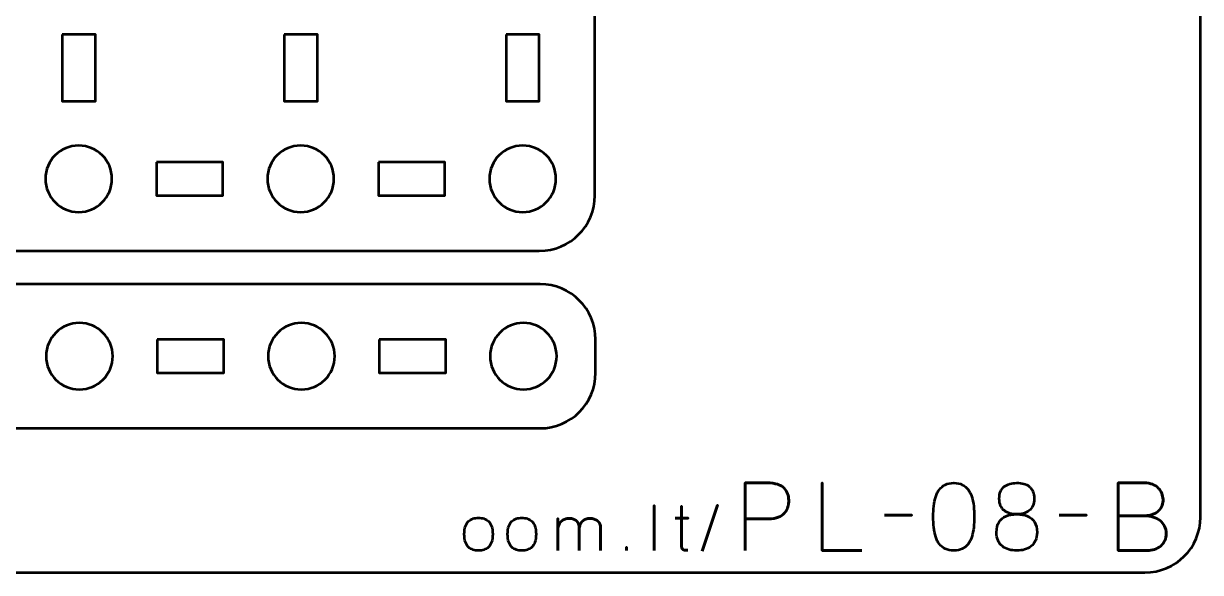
# Model space of a CAD drawing. Header units: centimetres. Extents: x -21 to 0, y -29.7 to 0.
# Drawn here: x -10.6 to 0, y -29.7 to -24.75 of the extents above; entities that cross this region are included whole.
import ezdxf

# ---------------------------------------------------------------- set-up
doc = ezdxf.new("R2010")
doc.units = ezdxf.units.CM
doc.header["$MEASUREMENT"] = 0
doc.layers.add('Layer 1', color=7, linetype='Continuous')

msp = doc.modelspace()

# ---------------------------------------------------------------- linework, layer by layer
at = {"layer": 'Layer 1', "color": 22, "lineweight": 53}
msp.add_open_spline([(-21.00003, -29.19996), (-21.00003, -29.19996), (-21.00003, -0.49992), (-21.00003, -0.49992), (-21.00003, -0.49992), (-21.00003, -0.22295), (-20.77694, 0.00004), (-20.49994, 0.00004), (-20.49994, 0.00004), (-20.49994, 0.00004), (-0.50008, 0.00004), (-0.50008, 0.00004), (-0.50008, 0.00004), (-0.22294, 0.00004), (0.00002, -0.22295), (0.00002, -0.49992), (0.00002, -0.49992), (0.00002, -0.49992), (0.00002, -29.19996), (0.00002, -29.19996), (0.00002, -29.19996), (0.00002, -29.47696), (-0.22294, -29.70005), (-0.50008, -29.70005), (-0.50008, -29.70005), (-0.50008, -29.70005), (-20.49994, -29.70005), (-20.49994, -29.70005), (-20.49994, -29.70005), (-20.77694, -29.70005), (-21.00003, -29.47696), (-21.00003, -29.19996)], degree=3, knots=[0, 0, 0, 0, 0.125, 0.125, 0.125, 0.125, 0.25, 0.25, 0.25, 0.25, 0.375, 0.375, 0.375, 0.375, 0.5, 0.5, 0.5, 0.5, 0.625, 0.625, 0.625, 0.625, 0.75, 0.75, 0.75, 0.75, 0.875, 0.875, 0.875, 0.875, 1, 1, 1, 1], dxfattribs=at)
at = {"layer": 'Layer 1', "color": 2, "lineweight": 53}
for points in [[(-20.25617, -21.49989), (-20.25617, -21.49989), (-5.95629, -21.49989), (-5.95629, -21.49989), (-5.95629, -21.49989), (-5.67915, -21.49989), (-5.45619, -21.72298), (-5.45619, -21.99998), (-5.45619, -21.99998), (-5.45619, -21.99998), (-5.45619, -26.29985), (-5.45619, -26.29985), (-5.45619, -26.29985), (-5.45619, -26.57699), (-5.67915, -26.79995), (-5.95629, -26.79995), (-5.95629, -26.79995), (-5.95629, -26.79995), (-20.25617, -26.79995), (-20.25617, -26.79995), (-20.25617, -26.79995), (-20.53317, -26.79995), (-20.75627, -26.57699), (-20.75627, -26.29985), (-20.75627, -26.29985), (-20.75627, -26.29985), (-20.75627, -21.99998), (-20.75627, -21.99998), (-20.75627, -21.99998), (-20.75627, -21.72298), (-20.53317, -21.49989), (-20.25617, -21.49989)], [(-20.24994, -27.09999), (-20.24994, -27.09999), (-5.95006, -27.09999), (-5.95006, -27.09999), (-5.95006, -27.09999), (-5.67292, -27.09999), (-5.44996, -27.32308), (-5.44996, -27.60008), (-5.44996, -27.60008), (-5.44996, -27.60008), (-5.44996, -27.90009), (-5.44996, -27.90009), (-5.44996, -27.90009), (-5.44996, -28.17705), (-5.67292, -28.40001), (-5.95006, -28.40001), (-5.95006, -28.40001), (-5.95006, -28.40001), (-20.24994, -28.40001), (-20.24994, -28.40001), (-20.24994, -28.40001), (-20.52694, -28.40001), (-20.75004, -28.17705), (-20.75004, -27.90009), (-20.75004, -27.90009), (-20.75004, -27.90009), (-20.75004, -27.60008), (-20.75004, -27.60008), (-20.75004, -27.60008), (-20.75004, -27.32308), (-20.52694, -27.09999), (-20.24994, -27.09999)]]:
    msp.add_open_spline(points, degree=3, knots=[0, 0, 0, 0, 0.125, 0.125, 0.125, 0.125, 0.25, 0.25, 0.25, 0.25, 0.375, 0.375, 0.375, 0.375, 0.5, 0.5, 0.5, 0.5, 0.625, 0.625, 0.625, 0.625, 0.75, 0.75, 0.75, 0.75, 0.875, 0.875, 0.875, 0.875, 1, 1, 1, 1], dxfattribs=at)
at = {"layer": 'Layer 1', "lineweight": 53}
for points in [[(-10.25616, -24.8499), (-10.25616, -24.8499), (-9.95615, -24.8499), (-9.95615, -24.8499), (-9.95615, -24.8499), (-9.95615, -24.8499), (-9.95615, -25.4499), (-9.95615, -25.4499), (-9.95615, -25.4499), (-9.95615, -25.4499), (-10.25616, -25.4499), (-10.25616, -25.4499), (-10.25616, -25.4499), (-10.25616, -25.4499), (-10.25616, -24.8499), (-10.25616, -24.8499)], [(-8.25622, -24.8499), (-8.25622, -24.8499), (-7.95622, -24.8499), (-7.95622, -24.8499), (-7.95622, -24.8499), (-7.95622, -24.8499), (-7.95622, -25.4499), (-7.95622, -25.4499), (-7.95622, -25.4499), (-7.95622, -25.4499), (-8.25622, -25.4499), (-8.25622, -25.4499), (-8.25622, -25.4499), (-8.25622, -25.4499), (-8.25622, -24.8499), (-8.25622, -24.8499)], [(-6.25629, -24.8499), (-6.25629, -24.8499), (-5.95629, -24.8499), (-5.95629, -24.8499), (-5.95629, -24.8499), (-5.95629, -24.8499), (-5.95629, -25.4499), (-5.95629, -25.4499), (-5.95629, -25.4499), (-5.95629, -25.4499), (-6.25629, -25.4499), (-6.25629, -25.4499), (-6.25629, -25.4499), (-6.25629, -25.4499), (-6.25629, -24.8499), (-6.25629, -24.8499)], [(-9.80626, -26.14992), (-9.80626, -26.31559), (-9.9406, -26.44992), (-10.10622, -26.44992), (-10.10622, -26.44992), (-10.27189, -26.44992), (-10.40623, -26.31559), (-10.40623, -26.14992), (-10.40623, -26.14992), (-10.40623, -25.98429), (-10.27189, -25.84992), (-10.10622, -25.84992), (-10.10622, -25.84992), (-9.9406, -25.84992), (-9.80626, -25.98429), (-9.80626, -26.14992)], [(-7.80615, -26.14992), (-7.80615, -26.31559), (-7.94052, -26.44992), (-8.10615, -26.44992), (-8.10615, -26.44992), (-8.27192, -26.44992), (-8.40615, -26.31559), (-8.40615, -26.14992), (-8.40615, -26.14992), (-8.40615, -25.98429), (-8.27192, -25.84992), (-8.10615, -25.84992), (-8.10615, -25.84992), (-7.94052, -25.84992), (-7.80615, -25.98429), (-7.80615, -26.14992)], [(-5.80622, -26.14992), (-5.80622, -26.31559), (-5.94055, -26.44992), (-6.10622, -26.44992), (-6.10622, -26.44992), (-6.27185, -26.44992), (-6.40622, -26.31559), (-6.40622, -26.14992), (-6.40622, -26.14992), (-6.40622, -25.98429), (-6.27185, -25.84992), (-6.10622, -25.84992), (-6.10622, -25.84992), (-5.94055, -25.84992), (-5.80622, -25.98429), (-5.80622, -26.14992)], [(-9.40621, -25.99985), (-9.40621, -25.99985), (-8.8062, -25.99985), (-8.8062, -25.99985), (-8.8062, -25.99985), (-8.8062, -25.99985), (-8.8062, -26.29985), (-8.8062, -26.29985), (-8.8062, -26.29985), (-8.8062, -26.29985), (-9.40621, -26.29985), (-9.40621, -26.29985), (-9.40621, -26.29985), (-9.40621, -26.29985), (-9.40621, -25.99985), (-9.40621, -25.99985)], [(-7.40624, -25.99985), (-7.40624, -25.99985), (-6.80624, -25.99985), (-6.80624, -25.99985), (-6.80624, -25.99985), (-6.80624, -25.99985), (-6.80624, -26.29985), (-6.80624, -26.29985), (-6.80624, -26.29985), (-6.80624, -26.29985), (-7.40624, -26.29985), (-7.40624, -26.29985), (-7.40624, -26.29985), (-7.40624, -26.29985), (-7.40624, -25.99985), (-7.40624, -25.99985)], [(-9.80003, -27.75001), (-9.80003, -27.91579), (-9.93437, -28.05002), (-10.09999, -28.05002), (-10.09999, -28.05002), (-10.26566, -28.05002), (-10.4, -27.91579), (-10.4, -27.75001), (-10.4, -27.75001), (-10.4, -27.58435), (-10.26566, -27.45001), (-10.09999, -27.45001), (-10.09999, -27.45001), (-9.93437, -27.45001), (-9.80003, -27.58435), (-9.80003, -27.75001)], [(-7.79992, -27.75001), (-7.79992, -27.91579), (-7.93429, -28.05002), (-8.09992, -28.05002), (-8.09992, -28.05002), (-8.26569, -28.05002), (-8.39992, -27.91579), (-8.39992, -27.75001), (-8.39992, -27.75001), (-8.39992, -27.58435), (-8.26569, -27.45001), (-8.09992, -27.45001), (-8.09992, -27.45001), (-7.93429, -27.45001), (-7.79992, -27.58435), (-7.79992, -27.75001)], [(-5.79999, -27.75001), (-5.79999, -27.91579), (-5.93432, -28.05002), (-6.09999, -28.05002), (-6.09999, -28.05002), (-6.26562, -28.05002), (-6.39999, -27.91579), (-6.39999, -27.75001), (-6.39999, -27.75001), (-6.39999, -27.58435), (-6.26562, -27.45001), (-6.09999, -27.45001), (-6.09999, -27.45001), (-5.93432, -27.45001), (-5.79999, -27.58435), (-5.79999, -27.75001)], [(-9.39998, -27.60008), (-9.39998, -27.60008), (-8.79997, -27.60008), (-8.79997, -27.60008), (-8.79997, -27.60008), (-8.79997, -27.60008), (-8.79997, -27.90009), (-8.79997, -27.90009), (-8.79997, -27.90009), (-8.79997, -27.90009), (-9.39998, -27.90009), (-9.39998, -27.90009), (-9.39998, -27.90009), (-9.39998, -27.90009), (-9.39998, -27.60008), (-9.39998, -27.60008)], [(-7.40001, -27.60008), (-7.40001, -27.60008), (-6.80001, -27.60008), (-6.80001, -27.60008), (-6.80001, -27.60008), (-6.80001, -27.60008), (-6.80001, -27.90009), (-6.80001, -27.90009), (-6.80001, -27.90009), (-6.80001, -27.90009), (-7.40001, -27.90009), (-7.40001, -27.90009), (-7.40001, -27.90009), (-7.40001, -27.90009), (-7.40001, -27.60008), (-7.40001, -27.60008)]]:
    msp.add_open_spline(points, degree=3, knots=[0, 0, 0, 0, 0.25, 0.25, 0.25, 0.25, 0.5, 0.5, 0.5, 0.5, 0.75, 0.75, 0.75, 0.75, 1, 1, 1, 1], dxfattribs=at)
at = {"layer": 'Layer 1', "color": 30, "lineweight": 53}
for points, knots in [([(-4.10046, -29.50247), (-4.10046, -29.50247), (-4.10046, -28.89202), (-4.10046, -28.89202), (-4.10046, -28.89202), (-4.10046, -28.89202), (-3.90573, -28.89202), (-3.90573, -28.89202), (-3.90573, -28.89202), (-3.86678, -28.89216), (-3.83475, -28.89654), (-3.80949, -28.905), (-3.80949, -28.905), (-3.78437, -28.91333), (-3.76461, -28.9249), (-3.75036, -28.93958), (-3.75036, -28.93958), (-3.73611, -28.95411), (-3.72595, -28.97076), (-3.71974, -28.98953), (-3.71974, -28.98953), (-3.71367, -29.0083), (-3.71014, -29.02791), (-3.7093, -29.04865), (-3.7093, -29.04865), (-3.70831, -29.0694), (-3.71071, -29.08972), (-3.71635, -29.10947), (-3.71635, -29.10947), (-3.72214, -29.12923), (-3.73188, -29.14715), (-3.74585, -29.16324), (-3.74585, -29.16324), (-3.75967, -29.17932), (-3.77844, -29.19217), (-3.80201, -29.20162), (-3.80201, -29.20162), (-3.82557, -29.21122), (-3.85478, -29.21601), (-3.88964, -29.2163), (-3.88964, -29.2163), (-3.88964, -29.2163), (-4.10046, -29.2163), (-4.10046, -29.2163), (-4.10046, -29.2163), (-4.10046, -29.2163), (-3.88964, -29.2163), (-3.88964, -29.2163), (-3.88964, -29.2163), (-3.85549, -29.21601), (-3.82656, -29.21122), (-3.80314, -29.20162), (-3.80314, -29.20162), (-3.77957, -29.19217), (-3.7608, -29.17932), (-3.74669, -29.16324), (-3.74669, -29.16324), (-3.73272, -29.14715), (-3.7227, -29.12923), (-3.71678, -29.10947), (-3.71678, -29.10947), (-3.71085, -29.08972), (-3.70831, -29.0694), (-3.7093, -29.04865), (-3.7093, -29.04865), (-3.71014, -29.02791), (-3.71367, -29.0083), (-3.72002, -28.98953), (-3.72002, -28.98953), (-3.72623, -28.97076), (-3.73667, -28.95411), (-3.75093, -28.93958), (-3.75093, -28.93958), (-3.76532, -28.9249), (-3.78507, -28.91333), (-3.81019, -28.905), (-3.81019, -28.905), (-3.83545, -28.89654), (-3.8672, -28.89216), (-3.90573, -28.89202), (-3.90573, -28.89202), (-3.90573, -28.89202), (-4.10046, -28.89202), (-4.10046, -28.89202), (-4.10046, -28.89202), (-4.10046, -28.89202), (-4.10046, -29.50247), (-4.10046, -29.50247)], [0, 0, 0, 0, 0.04545455, 0.04545455, 0.04545455, 0.04545455, 0.09090909, 0.09090909, 0.09090909, 0.09090909, 0.13636364, 0.13636364, 0.13636364, 0.13636364, 0.18181818, 0.18181818, 0.18181818, 0.18181818, 0.22727273, 0.22727273, 0.22727273, 0.22727273, 0.27272727, 0.27272727, 0.27272727, 0.27272727, 0.31818182, 0.31818182, 0.31818182, 0.31818182, 0.36363636, 0.36363636, 0.36363636, 0.36363636, 0.40909091, 0.40909091, 0.40909091, 0.40909091, 0.45454545, 0.45454545, 0.45454545, 0.45454545, 0.5, 0.5, 0.5, 0.5, 0.54545455, 0.54545455, 0.54545455, 0.54545455, 0.59090909, 0.59090909, 0.59090909, 0.59090909, 0.63636364, 0.63636364, 0.63636364, 0.63636364, 0.68181818, 0.68181818, 0.68181818, 0.68181818, 0.72727273, 0.72727273, 0.72727273, 0.72727273, 0.77272727, 0.77272727, 0.77272727, 0.77272727, 0.81818182, 0.81818182, 0.81818182, 0.81818182, 0.86363636, 0.86363636, 0.86363636, 0.86363636, 0.90909091, 0.90909091, 0.90909091, 0.90909091, 0.95454545, 0.95454545, 0.95454545, 0.95454545, 1, 1, 1, 1]), ([(-3.05143, -29.50247), (-3.05143, -29.50247), (-3.40788, -29.50247), (-3.40788, -29.50247), (-3.40788, -29.50247), (-3.40788, -29.50247), (-3.40788, -28.89202), (-3.40788, -28.89202), (-3.40788, -28.89202), (-3.40788, -28.89202), (-3.40788, -29.50247), (-3.40788, -29.50247), (-3.40788, -29.50247), (-3.40788, -29.50247), (-3.05143, -29.50247), (-3.05143, -29.50247)], [0, 0, 0, 0, 0.25, 0.25, 0.25, 0.25, 0.5, 0.5, 0.5, 0.5, 0.75, 0.75, 0.75, 0.75, 1, 1, 1, 1]), ([(-2.22254, -29.50247), (-2.1929, -29.50233), (-2.16736, -29.49711), (-2.14605, -29.48695), (-2.14605, -29.48695), (-2.12489, -29.47679), (-2.10725, -29.46225), (-2.09314, -29.44377), (-2.09314, -29.44377), (-2.07917, -29.42514), (-2.06816, -29.40313), (-2.05997, -29.37773), (-2.05997, -29.37773), (-2.05193, -29.35233), (-2.04615, -29.32453), (-2.0429, -29.29405), (-2.0429, -29.29405), (-2.03951, -29.26357), (-2.03782, -29.23154), (-2.03796, -29.19767), (-2.03796, -29.19767), (-2.03782, -29.16394), (-2.03951, -29.13191), (-2.0429, -29.10157), (-2.0429, -29.10157), (-2.04615, -29.07123), (-2.05193, -29.04329), (-2.05997, -29.01789), (-2.05997, -29.01789), (-2.06816, -28.99263), (-2.07917, -28.97062), (-2.09314, -28.95185), (-2.09314, -28.95185), (-2.10725, -28.93323), (-2.12489, -28.91869), (-2.14605, -28.90853), (-2.14605, -28.90853), (-2.16736, -28.89823), (-2.1929, -28.89301), (-2.22254, -28.89287), (-2.22254, -28.89287), (-2.25217, -28.89301), (-2.27771, -28.89823), (-2.29902, -28.90853), (-2.29902, -28.90853), (-2.32018, -28.91869), (-2.33782, -28.93323), (-2.35193, -28.95185), (-2.35193, -28.95185), (-2.36591, -28.97062), (-2.37691, -28.99263), (-2.3851, -29.01789), (-2.3851, -29.01789), (-2.39314, -29.04329), (-2.39893, -29.07123), (-2.40217, -29.10157), (-2.40217, -29.10157), (-2.40556, -29.13191), (-2.40725, -29.16394), (-2.40711, -29.19767), (-2.40711, -29.19767), (-2.40725, -29.23154), (-2.40556, -29.26357), (-2.40217, -29.29405), (-2.40217, -29.29405), (-2.39893, -29.32453), (-2.39314, -29.35233), (-2.3851, -29.37773), (-2.3851, -29.37773), (-2.37691, -29.40313), (-2.36591, -29.42514), (-2.35193, -29.44377), (-2.35193, -29.44377), (-2.33782, -29.46225), (-2.32018, -29.47679), (-2.29902, -29.48695), (-2.29902, -29.48695), (-2.27771, -29.49711), (-2.25217, -29.50233), (-2.22254, -29.50247)], [0, 0, 0, 0, 0.05, 0.05, 0.05, 0.05, 0.1, 0.1, 0.1, 0.1, 0.15, 0.15, 0.15, 0.15, 0.2, 0.2, 0.2, 0.2, 0.25, 0.25, 0.25, 0.25, 0.3, 0.3, 0.3, 0.3, 0.35, 0.35, 0.35, 0.35, 0.4, 0.4, 0.4, 0.4, 0.45, 0.45, 0.45, 0.45, 0.5, 0.5, 0.5, 0.5, 0.55, 0.55, 0.55, 0.55, 0.6, 0.6, 0.6, 0.6, 0.65, 0.65, 0.65, 0.65, 0.7, 0.7, 0.7, 0.7, 0.75, 0.75, 0.75, 0.75, 0.8, 0.8, 0.8, 0.8, 0.85, 0.85, 0.85, 0.85, 0.9, 0.9, 0.9, 0.9, 0.95, 0.95, 0.95, 0.95, 1, 1, 1, 1]), ([(-2.22254, -29.50247), (-2.1929, -29.50233), (-2.16736, -29.49711), (-2.14605, -29.48695), (-2.14605, -29.48695), (-2.12489, -29.47679), (-2.10725, -29.46225), (-2.09314, -29.44377), (-2.09314, -29.44377), (-2.07917, -29.42514), (-2.06816, -29.40313), (-2.05997, -29.37773), (-2.05997, -29.37773), (-2.05193, -29.35233), (-2.04615, -29.32453), (-2.0429, -29.29405), (-2.0429, -29.29405), (-2.03951, -29.26357), (-2.03782, -29.23154), (-2.03796, -29.19767), (-2.03796, -29.19767), (-2.03782, -29.16394), (-2.03951, -29.13191), (-2.0429, -29.10157), (-2.0429, -29.10157), (-2.04615, -29.07123), (-2.05193, -29.04329), (-2.05997, -29.01789), (-2.05997, -29.01789), (-2.06816, -28.99263), (-2.07917, -28.97062), (-2.09314, -28.95185), (-2.09314, -28.95185), (-2.10725, -28.93323), (-2.12489, -28.91869), (-2.14605, -28.90853), (-2.14605, -28.90853), (-2.16736, -28.89823), (-2.1929, -28.89301), (-2.22254, -28.89287), (-2.22254, -28.89287), (-2.25217, -28.89301), (-2.27771, -28.89823), (-2.29902, -28.90853), (-2.29902, -28.90853), (-2.32018, -28.91869), (-2.33782, -28.93323), (-2.35193, -28.95185), (-2.35193, -28.95185), (-2.36591, -28.97062), (-2.37691, -28.99263), (-2.3851, -29.01789), (-2.3851, -29.01789), (-2.39314, -29.04329), (-2.39893, -29.07123), (-2.40217, -29.10157), (-2.40217, -29.10157), (-2.40556, -29.13191), (-2.40725, -29.16394), (-2.40711, -29.19767), (-2.40711, -29.19767), (-2.40725, -29.23154), (-2.40556, -29.26357), (-2.40217, -29.29405), (-2.40217, -29.29405), (-2.39893, -29.32453), (-2.39314, -29.35233), (-2.3851, -29.37773), (-2.3851, -29.37773), (-2.37691, -29.40313), (-2.36591, -29.42514), (-2.35193, -29.44377), (-2.35193, -29.44377), (-2.33782, -29.46225), (-2.32018, -29.47679), (-2.29902, -29.48695), (-2.29902, -29.48695), (-2.27771, -29.49711), (-2.25217, -29.50233), (-2.22254, -29.50247)], [0, 0, 0, 0, 0.05, 0.05, 0.05, 0.05, 0.1, 0.1, 0.1, 0.1, 0.15, 0.15, 0.15, 0.15, 0.2, 0.2, 0.2, 0.2, 0.25, 0.25, 0.25, 0.25, 0.3, 0.3, 0.3, 0.3, 0.35, 0.35, 0.35, 0.35, 0.4, 0.4, 0.4, 0.4, 0.45, 0.45, 0.45, 0.45, 0.5, 0.5, 0.5, 0.5, 0.55, 0.55, 0.55, 0.55, 0.6, 0.6, 0.6, 0.6, 0.65, 0.65, 0.65, 0.65, 0.7, 0.7, 0.7, 0.7, 0.75, 0.75, 0.75, 0.75, 0.8, 0.8, 0.8, 0.8, 0.85, 0.85, 0.85, 0.85, 0.9, 0.9, 0.9, 0.9, 0.95, 0.95, 0.95, 0.95, 1, 1, 1, 1]), ([(-1.65527, -29.17481), (-1.63353, -29.17481), (-1.61321, -29.17227), (-1.59416, -29.16719), (-1.59416, -29.16719), (-1.57526, -29.16197), (-1.5586, -29.15378), (-1.54407, -29.14264), (-1.54407, -29.14264), (-1.52968, -29.13149), (-1.51839, -29.11695), (-1.5102, -29.09903), (-1.5102, -29.09903), (-1.50202, -29.08125), (-1.49793, -29.05966), (-1.49778, -29.03426), (-1.49778, -29.03426), (-1.49793, -29.00886), (-1.50188, -28.98713), (-1.50964, -28.96907), (-1.50964, -28.96907), (-1.5174, -28.95101), (-1.52841, -28.93619), (-1.54252, -28.92476), (-1.54252, -28.92476), (-1.55663, -28.91347), (-1.57328, -28.90514), (-1.59247, -28.89992), (-1.59247, -28.89992), (-1.61152, -28.8947), (-1.63255, -28.89244), (-1.65527, -28.89287), (-1.65527, -28.89287), (-1.67798, -28.89315), (-1.69901, -28.89611), (-1.71806, -28.90133), (-1.71806, -28.90133), (-1.73725, -28.9067), (-1.7539, -28.91488), (-1.76801, -28.92603), (-1.76801, -28.92603), (-1.78212, -28.93718), (-1.79313, -28.95171), (-1.80089, -28.96949), (-1.80089, -28.96949), (-1.80865, -28.98741), (-1.81261, -29.00886), (-1.81275, -29.03426), (-1.81275, -29.03426), (-1.81261, -29.05966), (-1.80851, -29.08125), (-1.80033, -29.09903), (-1.80033, -29.09903), (-1.79214, -29.11695), (-1.78085, -29.13149), (-1.76632, -29.14264), (-1.76632, -29.14264), (-1.75193, -29.15378), (-1.73528, -29.16197), (-1.71637, -29.16719), (-1.71637, -29.16719), (-1.69732, -29.17227), (-1.677, -29.17481), (-1.65527, -29.17481)], [0, 0, 0, 0, 0.0625, 0.0625, 0.0625, 0.0625, 0.125, 0.125, 0.125, 0.125, 0.1875, 0.1875, 0.1875, 0.1875, 0.25, 0.25, 0.25, 0.25, 0.3125, 0.3125, 0.3125, 0.3125, 0.375, 0.375, 0.375, 0.375, 0.4375, 0.4375, 0.4375, 0.4375, 0.5, 0.5, 0.5, 0.5, 0.5625, 0.5625, 0.5625, 0.5625, 0.625, 0.625, 0.625, 0.625, 0.6875, 0.6875, 0.6875, 0.6875, 0.75, 0.75, 0.75, 0.75, 0.8125, 0.8125, 0.8125, 0.8125, 0.875, 0.875, 0.875, 0.875, 0.9375, 0.9375, 0.9375, 0.9375, 1, 1, 1, 1]), ([(-1.65527, -29.17481), (-1.63353, -29.17481), (-1.61321, -29.17227), (-1.59416, -29.16719), (-1.59416, -29.16719), (-1.57526, -29.16197), (-1.5586, -29.15378), (-1.54407, -29.14264), (-1.54407, -29.14264), (-1.52968, -29.13149), (-1.51839, -29.11695), (-1.5102, -29.09903), (-1.5102, -29.09903), (-1.50202, -29.08125), (-1.49793, -29.05966), (-1.49778, -29.03426), (-1.49778, -29.03426), (-1.49793, -29.00886), (-1.50188, -28.98713), (-1.50964, -28.96907), (-1.50964, -28.96907), (-1.5174, -28.95101), (-1.52841, -28.93619), (-1.54252, -28.92476), (-1.54252, -28.92476), (-1.55663, -28.91347), (-1.57328, -28.90514), (-1.59247, -28.89992), (-1.59247, -28.89992), (-1.61152, -28.8947), (-1.63255, -28.89244), (-1.65527, -28.89287), (-1.65527, -28.89287), (-1.67798, -28.89315), (-1.69901, -28.89611), (-1.71806, -28.90133), (-1.71806, -28.90133), (-1.73725, -28.9067), (-1.7539, -28.91488), (-1.76801, -28.92603), (-1.76801, -28.92603), (-1.78212, -28.93718), (-1.79313, -28.95171), (-1.80089, -28.96949), (-1.80089, -28.96949), (-1.80865, -28.98741), (-1.81261, -29.00886), (-1.81275, -29.03426), (-1.81275, -29.03426), (-1.81261, -29.05966), (-1.80851, -29.08125), (-1.80033, -29.09903), (-1.80033, -29.09903), (-1.79214, -29.11695), (-1.78085, -29.13149), (-1.76632, -29.14264), (-1.76632, -29.14264), (-1.75193, -29.15378), (-1.73528, -29.16197), (-1.71637, -29.16719), (-1.71637, -29.16719), (-1.69732, -29.17227), (-1.677, -29.17481), (-1.65527, -29.17481)], [0, 0, 0, 0, 0.0625, 0.0625, 0.0625, 0.0625, 0.125, 0.125, 0.125, 0.125, 0.1875, 0.1875, 0.1875, 0.1875, 0.25, 0.25, 0.25, 0.25, 0.3125, 0.3125, 0.3125, 0.3125, 0.375, 0.375, 0.375, 0.375, 0.4375, 0.4375, 0.4375, 0.4375, 0.5, 0.5, 0.5, 0.5, 0.5625, 0.5625, 0.5625, 0.5625, 0.625, 0.625, 0.625, 0.625, 0.6875, 0.6875, 0.6875, 0.6875, 0.75, 0.75, 0.75, 0.75, 0.8125, 0.8125, 0.8125, 0.8125, 0.875, 0.875, 0.875, 0.875, 0.9375, 0.9375, 0.9375, 0.9375, 1, 1, 1, 1]), ([(-0.74086, -29.18836), (-0.74086, -29.18836), (-0.50633, -29.18836), (-0.50633, -29.18836), (-0.50633, -29.18836), (-0.47585, -29.18821), (-0.44989, -29.18398), (-0.42801, -29.17566), (-0.42801, -29.17566), (-0.40628, -29.16747), (-0.38864, -29.15632), (-0.37496, -29.14235), (-0.37496, -29.14235), (-0.36127, -29.12838), (-0.35139, -29.11258), (-0.34518, -29.09508), (-0.34518, -29.09508), (-0.33911, -29.07772), (-0.33629, -29.05966), (-0.337, -29.04103), (-0.337, -29.04103), (-0.33784, -29.02241), (-0.3418, -29.00435), (-0.34885, -28.98671), (-0.34885, -28.98671), (-0.35577, -28.96907), (-0.36621, -28.95312), (-0.3799, -28.93887), (-0.3799, -28.93887), (-0.39358, -28.92462), (-0.41066, -28.91333), (-0.4314, -28.905), (-0.4314, -28.905), (-0.45214, -28.89654), (-0.47656, -28.89216), (-0.50464, -28.89202), (-0.50464, -28.89202), (-0.50464, -28.89202), (-0.74086, -28.89202), (-0.74086, -28.89202), (-0.74086, -28.89202), (-0.74086, -28.89202), (-0.74086, -29.50247), (-0.74086, -29.50247), (-0.74086, -29.50247), (-0.74086, -29.50247), (-0.48093, -29.50247), (-0.48093, -29.50247), (-0.48093, -29.50247), (-0.45666, -29.50247), (-0.43408, -29.49894), (-0.4132, -29.49203), (-0.4132, -29.49203), (-0.39231, -29.48497), (-0.37411, -29.47495), (-0.35831, -29.46155), (-0.35831, -29.46155), (-0.34264, -29.44828), (-0.33037, -29.4322), (-0.32162, -29.41315), (-0.32162, -29.41315), (-0.31287, -29.3941), (-0.30835, -29.37251), (-0.30821, -29.34838), (-0.30821, -29.34838), (-0.30878, -29.3241), (-0.31386, -29.30223), (-0.32359, -29.28262), (-0.32359, -29.28262), (-0.33333, -29.263), (-0.34688, -29.24621), (-0.36437, -29.2321), (-0.36437, -29.2321), (-0.38187, -29.21813), (-0.40276, -29.20726), (-0.42674, -29.19979), (-0.42674, -29.19979), (-0.45073, -29.19231), (-0.47726, -29.1885), (-0.50633, -29.18836), (-0.50633, -29.18836), (-0.47726, -29.1885), (-0.45073, -29.19231), (-0.42674, -29.19979), (-0.42674, -29.19979), (-0.40276, -29.20726), (-0.38187, -29.21813), (-0.36437, -29.2321), (-0.36437, -29.2321), (-0.34688, -29.24621), (-0.33333, -29.263), (-0.32359, -29.28262), (-0.32359, -29.28262), (-0.31386, -29.30223), (-0.30878, -29.3241), (-0.30821, -29.34838), (-0.30821, -29.34838), (-0.30835, -29.37251), (-0.31287, -29.3941), (-0.32162, -29.41315), (-0.32162, -29.41315), (-0.33037, -29.4322), (-0.34264, -29.44828), (-0.35831, -29.46155), (-0.35831, -29.46155), (-0.37411, -29.47495), (-0.39231, -29.48497), (-0.4132, -29.49203), (-0.4132, -29.49203), (-0.43408, -29.49894), (-0.45666, -29.50247), (-0.48093, -29.50247), (-0.48093, -29.50247), (-0.48093, -29.50247), (-0.74086, -29.50247), (-0.74086, -29.50247), (-0.74086, -29.50247), (-0.74086, -29.50247), (-0.74086, -28.89202), (-0.74086, -28.89202), (-0.74086, -28.89202), (-0.74086, -28.89202), (-0.50464, -28.89202), (-0.50464, -28.89202), (-0.50464, -28.89202), (-0.47656, -28.89216), (-0.45214, -28.89654), (-0.4314, -28.905), (-0.4314, -28.905), (-0.41066, -28.91333), (-0.39358, -28.92462), (-0.3799, -28.93887), (-0.3799, -28.93887), (-0.36621, -28.95312), (-0.35577, -28.96907), (-0.34885, -28.98671), (-0.34885, -28.98671), (-0.3418, -29.00435), (-0.33784, -29.02241), (-0.337, -29.04103), (-0.337, -29.04103), (-0.33629, -29.05966), (-0.33911, -29.07772), (-0.34518, -29.09508), (-0.34518, -29.09508), (-0.35139, -29.11258), (-0.36127, -29.12838), (-0.37496, -29.14235), (-0.37496, -29.14235), (-0.38864, -29.15632), (-0.40628, -29.16747), (-0.42801, -29.17566), (-0.42801, -29.17566), (-0.44989, -29.18398), (-0.47585, -29.18821), (-0.50633, -29.18836), (-0.50633, -29.18836), (-0.50633, -29.18836), (-0.74086, -29.18836), (-0.74086, -29.18836)], [0, 0, 0, 0, 0.025, 0.025, 0.025, 0.025, 0.05, 0.05, 0.05, 0.05, 0.075, 0.075, 0.075, 0.075, 0.1, 0.1, 0.1, 0.1, 0.125, 0.125, 0.125, 0.125, 0.15, 0.15, 0.15, 0.15, 0.175, 0.175, 0.175, 0.175, 0.2, 0.2, 0.2, 0.2, 0.225, 0.225, 0.225, 0.225, 0.25, 0.25, 0.25, 0.25, 0.275, 0.275, 0.275, 0.275, 0.3, 0.3, 0.3, 0.3, 0.325, 0.325, 0.325, 0.325, 0.35, 0.35, 0.35, 0.35, 0.375, 0.375, 0.375, 0.375, 0.4, 0.4, 0.4, 0.4, 0.425, 0.425, 0.425, 0.425, 0.45, 0.45, 0.45, 0.45, 0.475, 0.475, 0.475, 0.475, 0.5, 0.5, 0.5, 0.5, 0.525, 0.525, 0.525, 0.525, 0.55, 0.55, 0.55, 0.55, 0.575, 0.575, 0.575, 0.575, 0.6, 0.6, 0.6, 0.6, 0.625, 0.625, 0.625, 0.625, 0.65, 0.65, 0.65, 0.65, 0.675, 0.675, 0.675, 0.675, 0.7, 0.7, 0.7, 0.7, 0.725, 0.725, 0.725, 0.725, 0.75, 0.75, 0.75, 0.75, 0.775, 0.775, 0.775, 0.775, 0.8, 0.8, 0.8, 0.8, 0.825, 0.825, 0.825, 0.825, 0.85, 0.85, 0.85, 0.85, 0.875, 0.875, 0.875, 0.875, 0.9, 0.9, 0.9, 0.9, 0.925, 0.925, 0.925, 0.925, 0.95, 0.95, 0.95, 0.95, 0.975, 0.975, 0.975, 0.975, 1, 1, 1, 1]), ([(-4.92173, -29.50247), (-4.92173, -29.50247), (-4.92173, -29.09551), (-4.92173, -29.09551), (-4.92173, -29.09551), (-4.92173, -29.09551), (-4.92173, -29.50247), (-4.92173, -29.50247)], [0, 0, 0, 0, 0.5, 0.5, 0.5, 0.5, 1, 1, 1, 1]), ([(-4.61693, -29.49965), (-4.62389, -29.50021), (-4.63085, -29.5004), (-4.63763, -29.50021), (-4.63763, -29.50021), (-4.6444, -29.50002), (-4.65052, -29.49899), (-4.65607, -29.49692), (-4.65607, -29.49692), (-4.66162, -29.49494), (-4.66604, -29.49137), (-4.66942, -29.48629), (-4.66942, -29.48629), (-4.67272, -29.48121), (-4.67441, -29.47397), (-4.6745, -29.46465), (-4.6745, -29.46465), (-4.6745, -29.46023), (-4.6745, -29.45271), (-4.6745, -29.44217), (-4.6745, -29.44217), (-4.6745, -29.43154), (-4.6745, -29.41874), (-4.6745, -29.4036), (-4.6745, -29.4036), (-4.6745, -29.38845), (-4.6745, -29.3719), (-4.6745, -29.35393), (-4.6745, -29.35393), (-4.6745, -29.33596), (-4.6745, -29.31743), (-4.6745, -29.29824), (-4.6745, -29.29824), (-4.6745, -29.27905), (-4.6745, -29.26014), (-4.6745, -29.24142), (-4.6745, -29.24142), (-4.6745, -29.2227), (-4.6745, -29.2051), (-4.6745, -29.18855), (-4.6745, -29.18855), (-4.6745, -29.17199), (-4.6745, -29.15731), (-4.6745, -29.14462), (-4.6745, -29.14462), (-4.6745, -29.13182), (-4.6745, -29.12185), (-4.6745, -29.11451), (-4.6745, -29.11451), (-4.6745, -29.10727), (-4.6745, -29.1035), (-4.6745, -29.10341), (-4.6745, -29.10341), (-4.6745, -29.1035), (-4.6745, -29.10727), (-4.6745, -29.11451), (-4.6745, -29.11451), (-4.6745, -29.12185), (-4.6745, -29.13182), (-4.6745, -29.14462), (-4.6745, -29.14462), (-4.6745, -29.15731), (-4.6745, -29.17199), (-4.6745, -29.18855), (-4.6745, -29.18855), (-4.6745, -29.2051), (-4.6745, -29.2227), (-4.6745, -29.24142), (-4.6745, -29.24142), (-4.6745, -29.26014), (-4.6745, -29.27905), (-4.6745, -29.29824), (-4.6745, -29.29824), (-4.6745, -29.31743), (-4.6745, -29.33596), (-4.6745, -29.35393), (-4.6745, -29.35393), (-4.6745, -29.3719), (-4.6745, -29.38845), (-4.6745, -29.4036), (-4.6745, -29.4036), (-4.6745, -29.41874), (-4.6745, -29.43154), (-4.6745, -29.44217), (-4.6745, -29.44217), (-4.6745, -29.45271), (-4.6745, -29.46023), (-4.6745, -29.46465), (-4.6745, -29.46465), (-4.67441, -29.47397), (-4.67272, -29.48121), (-4.66942, -29.48629), (-4.66942, -29.48629), (-4.66604, -29.49137), (-4.66162, -29.49494), (-4.65607, -29.49692), (-4.65607, -29.49692), (-4.65052, -29.49899), (-4.6444, -29.50002), (-4.63763, -29.50021), (-4.63763, -29.50021), (-4.63085, -29.5004), (-4.62389, -29.50021), (-4.61693, -29.49965)], [0, 0, 0, 0, 0.03846154, 0.03846154, 0.03846154, 0.03846154, 0.07692308, 0.07692308, 0.07692308, 0.07692308, 0.11538462, 0.11538462, 0.11538462, 0.11538462, 0.15384615, 0.15384615, 0.15384615, 0.15384615, 0.19230769, 0.19230769, 0.19230769, 0.19230769, 0.23076923, 0.23076923, 0.23076923, 0.23076923, 0.26923077, 0.26923077, 0.26923077, 0.26923077, 0.30769231, 0.30769231, 0.30769231, 0.30769231, 0.34615385, 0.34615385, 0.34615385, 0.34615385, 0.38461538, 0.38461538, 0.38461538, 0.38461538, 0.42307692, 0.42307692, 0.42307692, 0.42307692, 0.46153846, 0.46153846, 0.46153846, 0.46153846, 0.5, 0.5, 0.5, 0.5, 0.53846154, 0.53846154, 0.53846154, 0.53846154, 0.57692308, 0.57692308, 0.57692308, 0.57692308, 0.61538462, 0.61538462, 0.61538462, 0.61538462, 0.65384615, 0.65384615, 0.65384615, 0.65384615, 0.69230769, 0.69230769, 0.69230769, 0.69230769, 0.73076923, 0.73076923, 0.73076923, 0.73076923, 0.76923077, 0.76923077, 0.76923077, 0.76923077, 0.80769231, 0.80769231, 0.80769231, 0.80769231, 0.84615385, 0.84615385, 0.84615385, 0.84615385, 0.88461538, 0.88461538, 0.88461538, 0.88461538, 0.92307692, 0.92307692, 0.92307692, 0.92307692, 0.96153846, 0.96153846, 0.96153846, 0.96153846, 1, 1, 1, 1]), ([(-4.4888, -29.50811), (-4.4888, -29.50811), (-4.35051, -29.09156), (-4.35051, -29.09156), (-4.35051, -29.09156), (-4.35051, -29.09156), (-4.4888, -29.50811), (-4.4888, -29.50811)], [0, 0, 0, 0, 0.5, 0.5, 0.5, 0.5, 1, 1, 1, 1]), ([(-6.50442, -29.50247), (-6.48664, -29.50256), (-6.47009, -29.50031), (-6.45466, -29.49551), (-6.45466, -29.49551), (-6.43923, -29.49071), (-6.42559, -29.48271), (-6.41392, -29.47152), (-6.41392, -29.47152), (-6.40216, -29.46033), (-6.39304, -29.44518), (-6.38636, -29.42599), (-6.38636, -29.42599), (-6.37978, -29.40689), (-6.37639, -29.38309), (-6.37629, -29.35459), (-6.37629, -29.35459), (-6.37639, -29.32618), (-6.37978, -29.30247), (-6.38636, -29.28347), (-6.38636, -29.28347), (-6.39304, -29.26446), (-6.40216, -29.24932), (-6.41392, -29.23812), (-6.41392, -29.23812), (-6.42559, -29.22702), (-6.43923, -29.21903), (-6.45466, -29.21423), (-6.45466, -29.21423), (-6.47009, -29.20943), (-6.48664, -29.20717), (-6.50442, -29.20727), (-6.50442, -29.20727), (-6.52201, -29.20717), (-6.53857, -29.20943), (-6.554, -29.21423), (-6.554, -29.21423), (-6.56943, -29.21903), (-6.58297, -29.22702), (-6.59473, -29.23812), (-6.59473, -29.23812), (-6.60649, -29.24932), (-6.61571, -29.26446), (-6.62239, -29.28347), (-6.62239, -29.28347), (-6.62907, -29.30247), (-6.63246, -29.32618), (-6.63255, -29.35459), (-6.63255, -29.35459), (-6.63246, -29.38309), (-6.62907, -29.40689), (-6.62239, -29.42599), (-6.62239, -29.42599), (-6.61571, -29.44518), (-6.60649, -29.46033), (-6.59473, -29.47152), (-6.59473, -29.47152), (-6.58297, -29.48271), (-6.56943, -29.49071), (-6.554, -29.49551), (-6.554, -29.49551), (-6.53857, -29.50031), (-6.52201, -29.50256), (-6.50442, -29.50247)], [0, 0, 0, 0, 0.0625, 0.0625, 0.0625, 0.0625, 0.125, 0.125, 0.125, 0.125, 0.1875, 0.1875, 0.1875, 0.1875, 0.25, 0.25, 0.25, 0.25, 0.3125, 0.3125, 0.3125, 0.3125, 0.375, 0.375, 0.375, 0.375, 0.4375, 0.4375, 0.4375, 0.4375, 0.5, 0.5, 0.5, 0.5, 0.5625, 0.5625, 0.5625, 0.5625, 0.625, 0.625, 0.625, 0.625, 0.6875, 0.6875, 0.6875, 0.6875, 0.75, 0.75, 0.75, 0.75, 0.8125, 0.8125, 0.8125, 0.8125, 0.875, 0.875, 0.875, 0.875, 0.9375, 0.9375, 0.9375, 0.9375, 1, 1, 1, 1]), ([(-6.50442, -29.50247), (-6.48664, -29.50256), (-6.47009, -29.50031), (-6.45466, -29.49551), (-6.45466, -29.49551), (-6.43923, -29.49071), (-6.42559, -29.48271), (-6.41392, -29.47152), (-6.41392, -29.47152), (-6.40216, -29.46033), (-6.39304, -29.44518), (-6.38636, -29.42599), (-6.38636, -29.42599), (-6.37978, -29.40689), (-6.37639, -29.38309), (-6.37629, -29.35459), (-6.37629, -29.35459), (-6.37639, -29.32618), (-6.37978, -29.30247), (-6.38636, -29.28347), (-6.38636, -29.28347), (-6.39304, -29.26446), (-6.40216, -29.24932), (-6.41392, -29.23812), (-6.41392, -29.23812), (-6.42559, -29.22702), (-6.43923, -29.21903), (-6.45466, -29.21423), (-6.45466, -29.21423), (-6.47009, -29.20943), (-6.48664, -29.20717), (-6.50442, -29.20727), (-6.50442, -29.20727), (-6.52201, -29.20717), (-6.53857, -29.20943), (-6.554, -29.21423), (-6.554, -29.21423), (-6.56943, -29.21903), (-6.58297, -29.22702), (-6.59473, -29.23812), (-6.59473, -29.23812), (-6.60649, -29.24932), (-6.61571, -29.26446), (-6.62239, -29.28347), (-6.62239, -29.28347), (-6.62907, -29.30247), (-6.63246, -29.32618), (-6.63255, -29.35459), (-6.63255, -29.35459), (-6.63246, -29.38309), (-6.62907, -29.40689), (-6.62239, -29.42599), (-6.62239, -29.42599), (-6.61571, -29.44518), (-6.60649, -29.46033), (-6.59473, -29.47152), (-6.59473, -29.47152), (-6.58297, -29.48271), (-6.56943, -29.49071), (-6.554, -29.49551), (-6.554, -29.49551), (-6.53857, -29.50031), (-6.52201, -29.50256), (-6.50442, -29.50247)], [0, 0, 0, 0, 0.0625, 0.0625, 0.0625, 0.0625, 0.125, 0.125, 0.125, 0.125, 0.1875, 0.1875, 0.1875, 0.1875, 0.25, 0.25, 0.25, 0.25, 0.3125, 0.3125, 0.3125, 0.3125, 0.375, 0.375, 0.375, 0.375, 0.4375, 0.4375, 0.4375, 0.4375, 0.5, 0.5, 0.5, 0.5, 0.5625, 0.5625, 0.5625, 0.5625, 0.625, 0.625, 0.625, 0.625, 0.6875, 0.6875, 0.6875, 0.6875, 0.75, 0.75, 0.75, 0.75, 0.8125, 0.8125, 0.8125, 0.8125, 0.875, 0.875, 0.875, 0.875, 0.9375, 0.9375, 0.9375, 0.9375, 1, 1, 1, 1]), ([(-6.11383, -29.50247), (-6.09605, -29.50256), (-6.0795, -29.50031), (-6.06407, -29.49551), (-6.06407, -29.49551), (-6.04864, -29.49071), (-6.035, -29.48271), (-6.02333, -29.47152), (-6.02333, -29.47152), (-6.01157, -29.46033), (-6.00245, -29.44518), (-5.99577, -29.42599), (-5.99577, -29.42599), (-5.98919, -29.40689), (-5.9858, -29.38309), (-5.9857, -29.35459), (-5.9857, -29.35459), (-5.9858, -29.32618), (-5.98919, -29.30247), (-5.99577, -29.28347), (-5.99577, -29.28347), (-6.00245, -29.26446), (-6.01157, -29.24932), (-6.02333, -29.23812), (-6.02333, -29.23812), (-6.035, -29.22702), (-6.04864, -29.21903), (-6.06407, -29.21423), (-6.06407, -29.21423), (-6.0795, -29.20943), (-6.09605, -29.20717), (-6.11383, -29.20727), (-6.11383, -29.20727), (-6.13142, -29.20717), (-6.14798, -29.20943), (-6.16341, -29.21423), (-6.16341, -29.21423), (-6.17884, -29.21903), (-6.19238, -29.22702), (-6.20414, -29.23812), (-6.20414, -29.23812), (-6.2159, -29.24932), (-6.22512, -29.26446), (-6.2318, -29.28347), (-6.2318, -29.28347), (-6.23848, -29.30247), (-6.24187, -29.32618), (-6.24196, -29.35459), (-6.24196, -29.35459), (-6.24187, -29.38309), (-6.23848, -29.40689), (-6.2318, -29.42599), (-6.2318, -29.42599), (-6.22512, -29.44518), (-6.2159, -29.46033), (-6.20414, -29.47152), (-6.20414, -29.47152), (-6.19238, -29.48271), (-6.17884, -29.49071), (-6.16341, -29.49551), (-6.16341, -29.49551), (-6.14798, -29.50031), (-6.13142, -29.50256), (-6.11383, -29.50247)], [0, 0, 0, 0, 0.0625, 0.0625, 0.0625, 0.0625, 0.125, 0.125, 0.125, 0.125, 0.1875, 0.1875, 0.1875, 0.1875, 0.25, 0.25, 0.25, 0.25, 0.3125, 0.3125, 0.3125, 0.3125, 0.375, 0.375, 0.375, 0.375, 0.4375, 0.4375, 0.4375, 0.4375, 0.5, 0.5, 0.5, 0.5, 0.5625, 0.5625, 0.5625, 0.5625, 0.625, 0.625, 0.625, 0.625, 0.6875, 0.6875, 0.6875, 0.6875, 0.75, 0.75, 0.75, 0.75, 0.8125, 0.8125, 0.8125, 0.8125, 0.875, 0.875, 0.875, 0.875, 0.9375, 0.9375, 0.9375, 0.9375, 1, 1, 1, 1]), ([(-6.11383, -29.50247), (-6.09605, -29.50256), (-6.0795, -29.50031), (-6.06407, -29.49551), (-6.06407, -29.49551), (-6.04864, -29.49071), (-6.035, -29.48271), (-6.02333, -29.47152), (-6.02333, -29.47152), (-6.01157, -29.46033), (-6.00245, -29.44518), (-5.99577, -29.42599), (-5.99577, -29.42599), (-5.98919, -29.40689), (-5.9858, -29.38309), (-5.9857, -29.35459), (-5.9857, -29.35459), (-5.9858, -29.32618), (-5.98919, -29.30247), (-5.99577, -29.28347), (-5.99577, -29.28347), (-6.00245, -29.26446), (-6.01157, -29.24932), (-6.02333, -29.23812), (-6.02333, -29.23812), (-6.035, -29.22702), (-6.04864, -29.21903), (-6.06407, -29.21423), (-6.06407, -29.21423), (-6.0795, -29.20943), (-6.09605, -29.20717), (-6.11383, -29.20727), (-6.11383, -29.20727), (-6.13142, -29.20717), (-6.14798, -29.20943), (-6.16341, -29.21423), (-6.16341, -29.21423), (-6.17884, -29.21903), (-6.19238, -29.22702), (-6.20414, -29.23812), (-6.20414, -29.23812), (-6.2159, -29.24932), (-6.22512, -29.26446), (-6.2318, -29.28347), (-6.2318, -29.28347), (-6.23848, -29.30247), (-6.24187, -29.32618), (-6.24196, -29.35459), (-6.24196, -29.35459), (-6.24187, -29.38309), (-6.23848, -29.40689), (-6.2318, -29.42599), (-6.2318, -29.42599), (-6.22512, -29.44518), (-6.2159, -29.46033), (-6.20414, -29.47152), (-6.20414, -29.47152), (-6.19238, -29.48271), (-6.17884, -29.49071), (-6.16341, -29.49551), (-6.16341, -29.49551), (-6.14798, -29.50031), (-6.13142, -29.50256), (-6.11383, -29.50247)], [0, 0, 0, 0, 0.0625, 0.0625, 0.0625, 0.0625, 0.125, 0.125, 0.125, 0.125, 0.1875, 0.1875, 0.1875, 0.1875, 0.25, 0.25, 0.25, 0.25, 0.3125, 0.3125, 0.3125, 0.3125, 0.375, 0.375, 0.375, 0.375, 0.4375, 0.4375, 0.4375, 0.4375, 0.5, 0.5, 0.5, 0.5, 0.5625, 0.5625, 0.5625, 0.5625, 0.625, 0.625, 0.625, 0.625, 0.6875, 0.6875, 0.6875, 0.6875, 0.75, 0.75, 0.75, 0.75, 0.8125, 0.8125, 0.8125, 0.8125, 0.875, 0.875, 0.875, 0.875, 0.9375, 0.9375, 0.9375, 0.9375, 1, 1, 1, 1]), ([(-5.59794, -29.50247), (-5.59794, -29.50238), (-5.59794, -29.49965), (-5.59794, -29.49429), (-5.59794, -29.49429), (-5.59794, -29.48902), (-5.59794, -29.48177), (-5.59794, -29.47265), (-5.59794, -29.47265), (-5.59794, -29.46343), (-5.59794, -29.45308), (-5.59794, -29.44142), (-5.59794, -29.44142), (-5.59794, -29.42985), (-5.59794, -29.41771), (-5.59794, -29.40492), (-5.59794, -29.40492), (-5.59794, -29.39222), (-5.59794, -29.3797), (-5.59794, -29.36729), (-5.59794, -29.36729), (-5.59794, -29.35487), (-5.59794, -29.3432), (-5.59794, -29.33248), (-5.59794, -29.33248), (-5.59794, -29.32166), (-5.59794, -29.31244), (-5.59794, -29.30463), (-5.59794, -29.30463), (-5.59794, -29.29692), (-5.59794, -29.29137), (-5.59794, -29.28798), (-5.59794, -29.28798), (-5.59784, -29.28271), (-5.59869, -29.27679), (-5.60029, -29.2703), (-5.60029, -29.2703), (-5.60189, -29.26371), (-5.60462, -29.25713), (-5.60847, -29.25054), (-5.60847, -29.25054), (-5.61233, -29.24386), (-5.61769, -29.23775), (-5.62437, -29.2321), (-5.62437, -29.2321), (-5.63114, -29.22646), (-5.63961, -29.22194), (-5.64977, -29.21846), (-5.64977, -29.21846), (-5.66003, -29.21498), (-5.67225, -29.2131), (-5.68655, -29.21291), (-5.68655, -29.21291), (-5.70085, -29.21291), (-5.71365, -29.21489), (-5.72484, -29.21884), (-5.72484, -29.21884), (-5.73613, -29.22288), (-5.74582, -29.22843), (-5.7541, -29.23549), (-5.7541, -29.23549), (-5.76228, -29.24255), (-5.76915, -29.25064), (-5.77451, -29.25985), (-5.77451, -29.25985), (-5.77987, -29.26898), (-5.78383, -29.27867), (-5.78646, -29.28902), (-5.78646, -29.28902), (-5.78909, -29.29927), (-5.79041, -29.30971), (-5.79041, -29.32016), (-5.79041, -29.32016), (-5.79041, -29.30971), (-5.78909, -29.29927), (-5.78646, -29.28902), (-5.78646, -29.28902), (-5.78383, -29.27867), (-5.77987, -29.26898), (-5.77451, -29.25985), (-5.77451, -29.25985), (-5.76915, -29.25064), (-5.76228, -29.24255), (-5.7541, -29.23549), (-5.7541, -29.23549), (-5.74582, -29.22843), (-5.73613, -29.22288), (-5.72484, -29.21884), (-5.72484, -29.21884), (-5.71365, -29.21489), (-5.70085, -29.21291), (-5.68655, -29.21291), (-5.68655, -29.21291), (-5.67225, -29.2131), (-5.66003, -29.21498), (-5.64977, -29.21846), (-5.64977, -29.21846), (-5.63961, -29.22194), (-5.63114, -29.22646), (-5.62437, -29.2321), (-5.62437, -29.2321), (-5.61769, -29.23775), (-5.61233, -29.24386), (-5.60847, -29.25054), (-5.60847, -29.25054), (-5.60462, -29.25713), (-5.60189, -29.26371), (-5.60029, -29.2703), (-5.60029, -29.2703), (-5.59869, -29.27679), (-5.59784, -29.28271), (-5.59794, -29.28798), (-5.59794, -29.28798), (-5.59794, -29.29137), (-5.59794, -29.29692), (-5.59794, -29.30463), (-5.59794, -29.30463), (-5.59794, -29.31244), (-5.59794, -29.32166), (-5.59794, -29.33248), (-5.59794, -29.33248), (-5.59794, -29.3432), (-5.59794, -29.35487), (-5.59794, -29.36729), (-5.59794, -29.36729), (-5.59794, -29.3797), (-5.59794, -29.39222), (-5.59794, -29.40492), (-5.59794, -29.40492), (-5.59794, -29.41771), (-5.59794, -29.42985), (-5.59794, -29.44142), (-5.59794, -29.44142), (-5.59794, -29.45308), (-5.59794, -29.46343), (-5.59794, -29.47265), (-5.59794, -29.47265), (-5.59794, -29.48177), (-5.59794, -29.48902), (-5.59794, -29.49429), (-5.59794, -29.49429), (-5.59794, -29.49965), (-5.59794, -29.50238), (-5.59794, -29.50247)], [0, 0, 0, 0, 0.02777778, 0.02777778, 0.02777778, 0.02777778, 0.05555556, 0.05555556, 0.05555556, 0.05555556, 0.08333333, 0.08333333, 0.08333333, 0.08333333, 0.11111111, 0.11111111, 0.11111111, 0.11111111, 0.13888889, 0.13888889, 0.13888889, 0.13888889, 0.16666667, 0.16666667, 0.16666667, 0.16666667, 0.19444444, 0.19444444, 0.19444444, 0.19444444, 0.22222222, 0.22222222, 0.22222222, 0.22222222, 0.25, 0.25, 0.25, 0.25, 0.27777778, 0.27777778, 0.27777778, 0.27777778, 0.30555556, 0.30555556, 0.30555556, 0.30555556, 0.33333333, 0.33333333, 0.33333333, 0.33333333, 0.36111111, 0.36111111, 0.36111111, 0.36111111, 0.38888889, 0.38888889, 0.38888889, 0.38888889, 0.41666667, 0.41666667, 0.41666667, 0.41666667, 0.44444444, 0.44444444, 0.44444444, 0.44444444, 0.47222222, 0.47222222, 0.47222222, 0.47222222, 0.5, 0.5, 0.5, 0.5, 0.52777778, 0.52777778, 0.52777778, 0.52777778, 0.55555556, 0.55555556, 0.55555556, 0.55555556, 0.58333333, 0.58333333, 0.58333333, 0.58333333, 0.61111111, 0.61111111, 0.61111111, 0.61111111, 0.63888889, 0.63888889, 0.63888889, 0.63888889, 0.66666667, 0.66666667, 0.66666667, 0.66666667, 0.69444444, 0.69444444, 0.69444444, 0.69444444, 0.72222222, 0.72222222, 0.72222222, 0.72222222, 0.75, 0.75, 0.75, 0.75, 0.77777778, 0.77777778, 0.77777778, 0.77777778, 0.80555556, 0.80555556, 0.80555556, 0.80555556, 0.83333333, 0.83333333, 0.83333333, 0.83333333, 0.86111111, 0.86111111, 0.86111111, 0.86111111, 0.88888889, 0.88888889, 0.88888889, 0.88888889, 0.91666667, 0.91666667, 0.91666667, 0.91666667, 0.94444444, 0.94444444, 0.94444444, 0.94444444, 0.97222222, 0.97222222, 0.97222222, 0.97222222, 1, 1, 1, 1]), ([(-5.79041, -29.50247), (-5.79041, -29.50247), (-5.79041, -29.21291), (-5.79041, -29.21291), (-5.79041, -29.21291), (-5.79041, -29.21291), (-5.79041, -29.50247), (-5.79041, -29.50247)], [0, 0, 0, 0, 0.5, 0.5, 0.5, 0.5, 1, 1, 1, 1]), ([(-5.40377, -29.50247), (-5.40377, -29.50238), (-5.40377, -29.49965), (-5.40377, -29.49429), (-5.40377, -29.49429), (-5.40377, -29.48902), (-5.40377, -29.48177), (-5.40377, -29.47265), (-5.40377, -29.47265), (-5.40377, -29.46343), (-5.40377, -29.45308), (-5.40377, -29.44142), (-5.40377, -29.44142), (-5.40377, -29.42985), (-5.40377, -29.41771), (-5.40377, -29.40492), (-5.40377, -29.40492), (-5.40377, -29.39222), (-5.40377, -29.3797), (-5.40377, -29.36729), (-5.40377, -29.36729), (-5.40377, -29.35487), (-5.40377, -29.3432), (-5.40377, -29.33248), (-5.40377, -29.33248), (-5.40377, -29.32166), (-5.40377, -29.31244), (-5.40377, -29.30463), (-5.40377, -29.30463), (-5.40377, -29.29692), (-5.40377, -29.29137), (-5.40377, -29.28798), (-5.40377, -29.28798), (-5.40377, -29.28271), (-5.4048, -29.27679), (-5.40697, -29.2703), (-5.40697, -29.2703), (-5.40904, -29.26371), (-5.41242, -29.25713), (-5.41713, -29.25054), (-5.41713, -29.25054), (-5.42174, -29.24386), (-5.42785, -29.23775), (-5.43538, -29.2321), (-5.43538, -29.2321), (-5.4429, -29.22646), (-5.45203, -29.22194), (-5.46275, -29.21846), (-5.46275, -29.21846), (-5.47348, -29.21498), (-5.48599, -29.2131), (-5.50029, -29.21291), (-5.50029, -29.21291), (-5.51459, -29.21291), (-5.52719, -29.21489), (-5.53801, -29.21884), (-5.53801, -29.21884), (-5.54874, -29.22288), (-5.55796, -29.22843), (-5.56567, -29.23549), (-5.56567, -29.23549), (-5.57329, -29.24255), (-5.5794, -29.25064), (-5.5842, -29.25985), (-5.5842, -29.25985), (-5.589, -29.26898), (-5.59248, -29.27867), (-5.59464, -29.28902), (-5.59464, -29.28902), (-5.5969, -29.29927), (-5.59794, -29.30971), (-5.59794, -29.32016), (-5.59794, -29.32016), (-5.59794, -29.30971), (-5.5969, -29.29927), (-5.59464, -29.28902), (-5.59464, -29.28902), (-5.59248, -29.27867), (-5.589, -29.26898), (-5.5842, -29.25985), (-5.5842, -29.25985), (-5.5794, -29.25064), (-5.57329, -29.24255), (-5.56567, -29.23549), (-5.56567, -29.23549), (-5.55796, -29.22843), (-5.54874, -29.22288), (-5.53801, -29.21884), (-5.53801, -29.21884), (-5.52719, -29.21489), (-5.51459, -29.21291), (-5.50029, -29.21291), (-5.50029, -29.21291), (-5.48599, -29.2131), (-5.47348, -29.21498), (-5.46275, -29.21846), (-5.46275, -29.21846), (-5.45203, -29.22194), (-5.4429, -29.22646), (-5.43538, -29.2321), (-5.43538, -29.2321), (-5.42785, -29.23775), (-5.42174, -29.24386), (-5.41713, -29.25054), (-5.41713, -29.25054), (-5.41242, -29.25713), (-5.40904, -29.26371), (-5.40697, -29.2703), (-5.40697, -29.2703), (-5.4048, -29.27679), (-5.40377, -29.28271), (-5.40377, -29.28798), (-5.40377, -29.28798), (-5.40377, -29.29137), (-5.40377, -29.29692), (-5.40377, -29.30463), (-5.40377, -29.30463), (-5.40377, -29.31244), (-5.40377, -29.32166), (-5.40377, -29.33248), (-5.40377, -29.33248), (-5.40377, -29.3432), (-5.40377, -29.35487), (-5.40377, -29.36729), (-5.40377, -29.36729), (-5.40377, -29.3797), (-5.40377, -29.39222), (-5.40377, -29.40492), (-5.40377, -29.40492), (-5.40377, -29.41771), (-5.40377, -29.42985), (-5.40377, -29.44142), (-5.40377, -29.44142), (-5.40377, -29.45308), (-5.40377, -29.46343), (-5.40377, -29.47265), (-5.40377, -29.47265), (-5.40377, -29.48177), (-5.40377, -29.48902), (-5.40377, -29.49429), (-5.40377, -29.49429), (-5.40377, -29.49965), (-5.40377, -29.50238), (-5.40377, -29.50247)], [0, 0, 0, 0, 0.02777778, 0.02777778, 0.02777778, 0.02777778, 0.05555556, 0.05555556, 0.05555556, 0.05555556, 0.08333333, 0.08333333, 0.08333333, 0.08333333, 0.11111111, 0.11111111, 0.11111111, 0.11111111, 0.13888889, 0.13888889, 0.13888889, 0.13888889, 0.16666667, 0.16666667, 0.16666667, 0.16666667, 0.19444444, 0.19444444, 0.19444444, 0.19444444, 0.22222222, 0.22222222, 0.22222222, 0.22222222, 0.25, 0.25, 0.25, 0.25, 0.27777778, 0.27777778, 0.27777778, 0.27777778, 0.30555556, 0.30555556, 0.30555556, 0.30555556, 0.33333333, 0.33333333, 0.33333333, 0.33333333, 0.36111111, 0.36111111, 0.36111111, 0.36111111, 0.38888889, 0.38888889, 0.38888889, 0.38888889, 0.41666667, 0.41666667, 0.41666667, 0.41666667, 0.44444444, 0.44444444, 0.44444444, 0.44444444, 0.47222222, 0.47222222, 0.47222222, 0.47222222, 0.5, 0.5, 0.5, 0.5, 0.52777778, 0.52777778, 0.52777778, 0.52777778, 0.55555556, 0.55555556, 0.55555556, 0.55555556, 0.58333333, 0.58333333, 0.58333333, 0.58333333, 0.61111111, 0.61111111, 0.61111111, 0.61111111, 0.63888889, 0.63888889, 0.63888889, 0.63888889, 0.66666667, 0.66666667, 0.66666667, 0.66666667, 0.69444444, 0.69444444, 0.69444444, 0.69444444, 0.72222222, 0.72222222, 0.72222222, 0.72222222, 0.75, 0.75, 0.75, 0.75, 0.77777778, 0.77777778, 0.77777778, 0.77777778, 0.80555556, 0.80555556, 0.80555556, 0.80555556, 0.83333333, 0.83333333, 0.83333333, 0.83333333, 0.86111111, 0.86111111, 0.86111111, 0.86111111, 0.88888889, 0.88888889, 0.88888889, 0.88888889, 0.91666667, 0.91666667, 0.91666667, 0.91666667, 0.94444444, 0.94444444, 0.94444444, 0.94444444, 0.97222222, 0.97222222, 0.97222222, 0.97222222, 1, 1, 1, 1]), ([(-4.73377, -29.21009), (-4.73377, -29.21009), (-4.6158, -29.21009), (-4.6158, -29.21009), (-4.6158, -29.21009), (-4.6158, -29.21009), (-4.73377, -29.21009), (-4.73377, -29.21009)], [0, 0, 0, 0, 0.5, 0.5, 0.5, 0.5, 1, 1, 1, 1]), ([(-2.84738, -29.18328), (-2.84738, -29.18328), (-2.601, -29.18328), (-2.601, -29.18328), (-2.601, -29.18328), (-2.601, -29.18328), (-2.84738, -29.18328), (-2.84738, -29.18328)], [0, 0, 0, 0, 0.5, 0.5, 0.5, 0.5, 1, 1, 1, 1]), ([(-1.65527, -29.50247), (-1.62987, -29.50247), (-1.60616, -29.49951), (-1.58415, -29.4933), (-1.58415, -29.4933), (-1.56213, -29.48709), (-1.5428, -29.47735), (-1.52601, -29.46409), (-1.52601, -29.46409), (-1.50936, -29.45096), (-1.49623, -29.43403), (-1.48678, -29.41315), (-1.48678, -29.41315), (-1.47732, -29.3924), (-1.47253, -29.36743), (-1.47238, -29.33822), (-1.47238, -29.33822), (-1.47267, -29.29941), (-1.48029, -29.26794), (-1.49539, -29.24395), (-1.49539, -29.24395), (-1.51049, -29.21982), (-1.53165, -29.20233), (-1.55889, -29.19118), (-1.55889, -29.19118), (-1.58626, -29.18017), (-1.61829, -29.17467), (-1.65527, -29.17481), (-1.65527, -29.17481), (-1.6921, -29.17467), (-1.72427, -29.18017), (-1.75136, -29.19118), (-1.75136, -29.19118), (-1.7786, -29.20233), (-1.79962, -29.21982), (-1.81458, -29.24395), (-1.81458, -29.24395), (-1.82954, -29.26794), (-1.83716, -29.29941), (-1.8373, -29.33822), (-1.8373, -29.33822), (-1.83716, -29.36743), (-1.83236, -29.3924), (-1.82291, -29.41315), (-1.82291, -29.41315), (-1.81345, -29.43403), (-1.80047, -29.45096), (-1.78368, -29.46409), (-1.78368, -29.46409), (-1.76703, -29.47735), (-1.74783, -29.48709), (-1.72582, -29.4933), (-1.72582, -29.4933), (-1.70395, -29.49951), (-1.68038, -29.50247), (-1.65527, -29.50247)], [0, 0, 0, 0, 0.07142857, 0.07142857, 0.07142857, 0.07142857, 0.14285714, 0.14285714, 0.14285714, 0.14285714, 0.21428571, 0.21428571, 0.21428571, 0.21428571, 0.28571429, 0.28571429, 0.28571429, 0.28571429, 0.35714286, 0.35714286, 0.35714286, 0.35714286, 0.42857143, 0.42857143, 0.42857143, 0.42857143, 0.5, 0.5, 0.5, 0.5, 0.57142857, 0.57142857, 0.57142857, 0.57142857, 0.64285714, 0.64285714, 0.64285714, 0.64285714, 0.71428571, 0.71428571, 0.71428571, 0.71428571, 0.78571429, 0.78571429, 0.78571429, 0.78571429, 0.85714286, 0.85714286, 0.85714286, 0.85714286, 0.92857143, 0.92857143, 0.92857143, 0.92857143, 1, 1, 1, 1]), ([(-1.65527, -29.50247), (-1.62987, -29.50247), (-1.60616, -29.49951), (-1.58415, -29.4933), (-1.58415, -29.4933), (-1.56213, -29.48709), (-1.5428, -29.47735), (-1.52601, -29.46409), (-1.52601, -29.46409), (-1.50936, -29.45096), (-1.49623, -29.43403), (-1.48678, -29.41315), (-1.48678, -29.41315), (-1.47732, -29.3924), (-1.47253, -29.36743), (-1.47238, -29.33822), (-1.47238, -29.33822), (-1.47267, -29.29941), (-1.48029, -29.26794), (-1.49539, -29.24395), (-1.49539, -29.24395), (-1.51049, -29.21982), (-1.53165, -29.20233), (-1.55889, -29.19118), (-1.55889, -29.19118), (-1.58626, -29.18017), (-1.61829, -29.17467), (-1.65527, -29.17481), (-1.65527, -29.17481), (-1.6921, -29.17467), (-1.72427, -29.18017), (-1.75136, -29.19118), (-1.75136, -29.19118), (-1.7786, -29.20233), (-1.79962, -29.21982), (-1.81458, -29.24395), (-1.81458, -29.24395), (-1.82954, -29.26794), (-1.83716, -29.29941), (-1.8373, -29.33822), (-1.8373, -29.33822), (-1.83716, -29.36743), (-1.83236, -29.3924), (-1.82291, -29.41315), (-1.82291, -29.41315), (-1.81345, -29.43403), (-1.80047, -29.45096), (-1.78368, -29.46409), (-1.78368, -29.46409), (-1.76703, -29.47735), (-1.74783, -29.48709), (-1.72582, -29.4933), (-1.72582, -29.4933), (-1.70395, -29.49951), (-1.68038, -29.50247), (-1.65527, -29.50247)], [0, 0, 0, 0, 0.07142857, 0.07142857, 0.07142857, 0.07142857, 0.14285714, 0.14285714, 0.14285714, 0.14285714, 0.21428571, 0.21428571, 0.21428571, 0.21428571, 0.28571429, 0.28571429, 0.28571429, 0.28571429, 0.35714286, 0.35714286, 0.35714286, 0.35714286, 0.42857143, 0.42857143, 0.42857143, 0.42857143, 0.5, 0.5, 0.5, 0.5, 0.57142857, 0.57142857, 0.57142857, 0.57142857, 0.64285714, 0.64285714, 0.64285714, 0.64285714, 0.71428571, 0.71428571, 0.71428571, 0.71428571, 0.78571429, 0.78571429, 0.78571429, 0.78571429, 0.85714286, 0.85714286, 0.85714286, 0.85714286, 0.92857143, 0.92857143, 0.92857143, 0.92857143, 1, 1, 1, 1]), ([(-1.27257, -29.18328), (-1.27257, -29.18328), (-1.02619, -29.18328), (-1.02619, -29.18328), (-1.02619, -29.18328), (-1.02619, -29.18328), (-1.27257, -29.18328), (-1.27257, -29.18328)], [0, 0, 0, 0, 0.5, 0.5, 0.5, 0.5, 1, 1, 1, 1]), ([(-5.17065, -29.50247), (-5.17065, -29.50247), (-5.17065, -29.47143), (-5.17065, -29.47143), (-5.17065, -29.47143), (-5.17065, -29.47143), (-5.17065, -29.50247), (-5.17065, -29.50247)], [0, 0, 0, 0, 0.5, 0.5, 0.5, 0.5, 1, 1, 1, 1])]:
    msp.add_open_spline(points, degree=3, knots=knots, dxfattribs=at)

doc.saveas('drawing.dxf')
